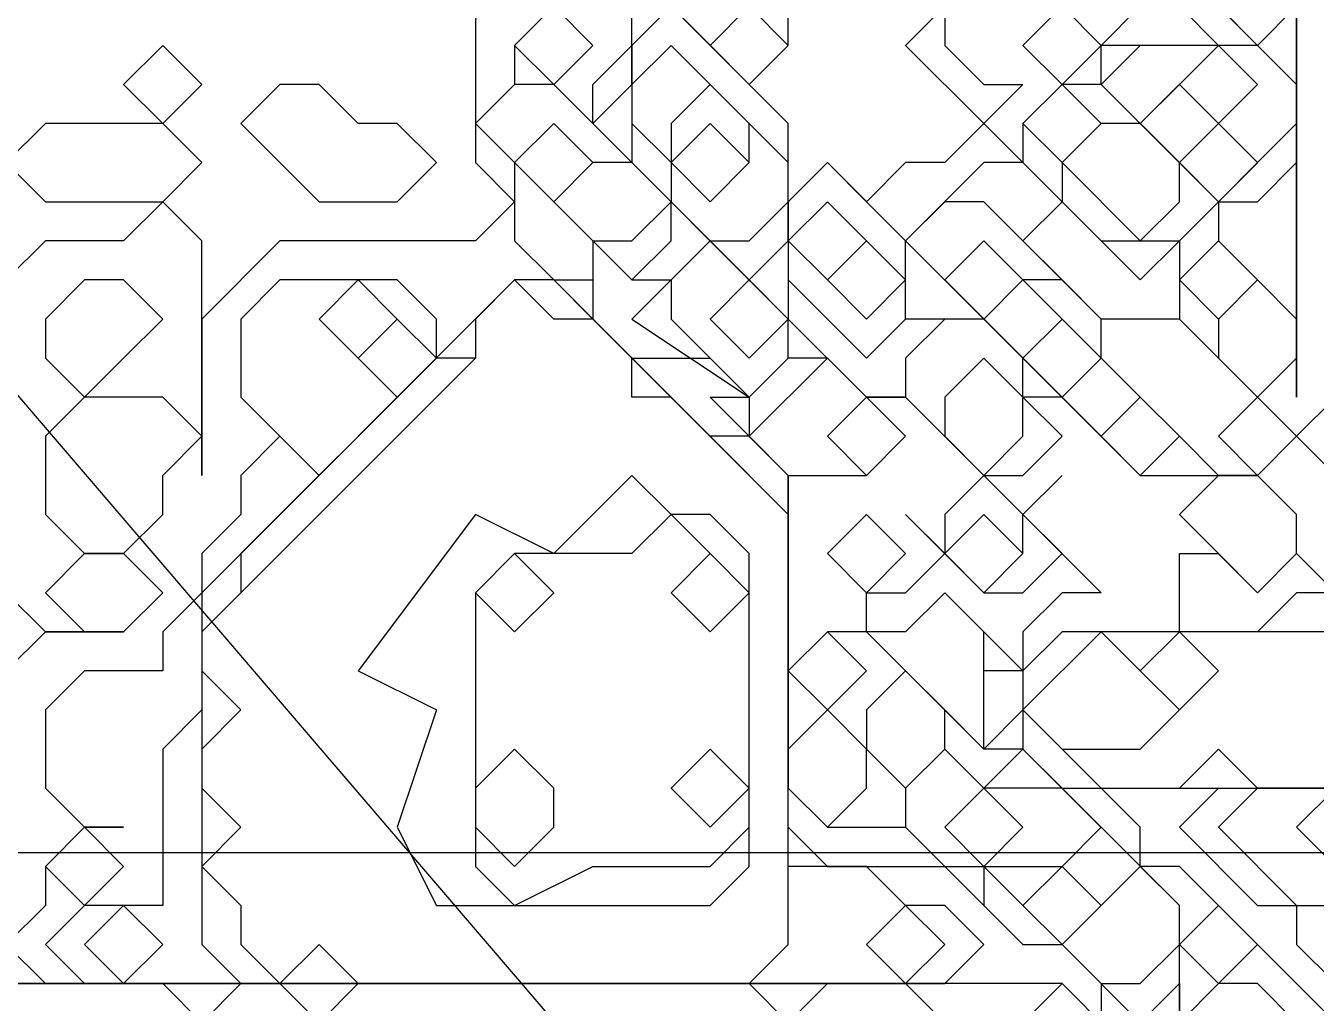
# Model space of a CAD drawing. Extents: x 46 to 224, y 52 to 151.
# Drawn here: x 72.73 to 92.37, y 77.71 to 92.59 of the extents above; entities that cross this region are included whole.
import ezdxf

# ---------------------------------------------------------------- set-up
doc = ezdxf.new("R2010")
doc.units = 0
doc.layers.add('OUTLINE', color=1, linetype='CONTINUOUS')

msp = doc.modelspace()

# ---------------------------------------------------------------- linework, layer by layer
for p, q in [((92.077, 86.9326), (92.077, 133.3611)), ((92.077, 86.9326), (92.077, 133.3611)), ((92.077, 129.1945), (92.077, 86.9326)), ((92.077, 129.1945), (92.077, 86.9326)), ((73.0294, 102.4088), (83.7437, 91.6945)), ((74.8151, 100.623), (83.7437, 91.6945)), ((75.4103, 100.0278), (83.1484, 92.2897)), ((75.4103, 100.0278), (83.7437, 91.6945)), ((75.4103, 100.0278), (83.7437, 91.6945)), ((79.577, 94.0754), (79.577, 90.504)), ((81.3627, 93.4802), (80.1722, 92.2897)), ((81.9579, 91.6945), (81.9579, 93.4802)), ((87.3151, 93.4802), (86.1246, 92.2897)), ((90.2913, 93.4802), (91.4818, 92.2897)), ((80.7675, 92.8849), (80.1722, 92.2897)), ((80.7675, 92.8849), (80.1722, 92.2897)), ((81.3627, 92.2897), (80.7675, 92.8849)), ((81.3627, 92.2897), (80.7675, 92.8849)), ((82.5532, 92.8849), (81.9579, 92.2897)), ((81.9579, 92.2897), (81.9579, 92.8849)), ((84.3389, 91.0992), (82.5532, 92.8849)), ((82.5532, 92.8849), (83.1484, 92.2897)), ((83.1484, 92.2897), (83.7437, 92.8849)), ((83.7437, 92.8849), (83.1484, 92.2897)), ((83.1484, 92.2897), (83.7437, 92.8849)), ((83.7437, 92.8849), (83.1484, 92.2897)), ((84.3389, 92.2897), (83.7437, 92.8849)), ((84.3389, 92.2897), (83.7437, 92.8849)), ((84.3389, 92.2897), (84.3389, 92.8849)), ((84.3389, 92.2897), (84.3389, 92.8849)), ((84.3389, 92.2897), (84.3389, 92.8849)), ((84.3389, 92.2897), (84.3389, 92.8849)), ((86.7198, 92.8849), (86.7198, 92.2897)), ((88.5056, 92.8849), (87.9103, 92.2897)), ((88.5056, 92.8849), (87.9103, 92.2897)), ((89.1008, 92.2897), (88.5056, 92.8849)), ((89.1008, 92.2897), (88.5056, 92.8849)), ((89.1008, 92.2897), (89.696, 92.8849)), ((89.1008, 92.2897), (89.696, 92.8849)), ((90.2913, 92.8849), (90.8865, 92.2897)), ((90.8865, 92.8849), (91.4818, 92.2897)), ((90.8865, 92.8849), (91.4818, 92.2897)), ((91.4818, 92.2897), (92.077, 92.8849)), ((91.4818, 92.2897), (92.077, 92.8849)), ((91.4818, 92.2897), (92.077, 92.8849)), ((74.8151, 92.2897), (74.2198, 91.6945)), ((75.4103, 91.6945), (74.8151, 92.2897)), ((80.1722, 92.2897), (80.1722, 91.6945)), ((80.1722, 92.2897), (80.7675, 91.6945)), ((80.1722, 92.2897), (80.7675, 91.6945)), ((80.7675, 91.6945), (81.3627, 92.2897)), ((80.7675, 91.6945), (81.3627, 92.2897)), ((81.3627, 91.6945), (81.9579, 92.2897)), ((81.9579, 92.2897), (81.9579, 90.504)), ((82.5532, 92.2897), (81.9579, 91.6945)), ((82.5532, 92.2897), (81.9579, 91.6945)), ((82.5532, 92.2897), (81.9579, 91.6945)), ((83.1484, 91.6945), (82.5532, 92.2897)), ((83.1484, 91.6945), (82.5532, 92.2897)), ((83.1484, 91.6945), (82.5532, 92.2897)), ((83.1484, 92.2897), (83.7437, 91.6945)), ((83.1484, 92.2897), (83.7437, 91.6945)), ((83.7437, 91.6945), (84.3389, 92.2897)), ((83.7437, 91.6945), (84.3389, 92.2897)), ((83.7437, 91.6945), (84.3389, 92.2897)), ((83.7437, 91.6945), (84.3389, 92.2897)), ((83.7437, 91.6945), (84.3389, 92.2897)), ((83.7437, 91.6945), (84.3389, 92.2897)), ((86.1246, 92.2897), (87.3151, 91.0992)), ((86.7198, 92.2897), (87.3151, 91.6945)), ((87.9103, 92.2897), (88.5056, 91.6945)), ((87.9103, 92.2897), (88.5056, 91.6945)), ((88.5056, 91.6945), (89.1008, 92.2897)), ((88.5056, 91.6945), (89.1008, 92.2897)), ((90.8865, 92.2897), (89.1008, 92.2897)), ((89.696, 92.2897), (89.1008, 91.6945)), ((89.1008, 91.6945), (89.1008, 92.2897)), ((89.696, 92.2897), (89.1008, 91.6945)), ((89.696, 92.2897), (89.1008, 91.6945)), ((90.8865, 92.2897), (89.696, 91.0992)), ((91.4818, 92.2897), (89.696, 92.2897)), ((91.4818, 92.2897), (89.696, 92.2897)), ((90.8865, 92.2897), (89.696, 91.0992)), ((91.4818, 92.2897), (89.696, 92.2897)), ((90.8865, 92.2897), (90.2913, 91.6945)), ((91.4818, 92.2897), (90.8865, 92.2897)), ((91.4818, 92.2897), (90.8865, 92.2897)), ((91.4818, 91.6945), (90.8865, 92.2897)), ((92.077, 91.6945), (91.4818, 92.2897)), ((92.077, 91.6945), (91.4818, 92.2897)), ((92.077, 91.6945), (91.4818, 92.2897)), ((92.077, 91.6945), (91.4818, 92.2897)), ((92.077, 91.6945), (91.4818, 92.2897)), ((74.2198, 91.6945), (74.8151, 91.0992)), ((74.8151, 91.0992), (75.4103, 91.6945)), ((76.6008, 91.6945), (76.0056, 91.0992)), ((77.196, 91.6945), (76.6008, 91.6945)), ((77.7913, 91.0992), (77.196, 91.6945)), ((80.1722, 91.6945), (79.577, 91.0992)), ((80.1722, 91.6945), (79.577, 91.0992)), ((80.1722, 91.6945), (79.577, 91.0992)), ((80.7675, 91.6945), (80.1722, 91.6945)), ((80.7675, 91.6945), (80.1722, 91.6945)), ((81.3627, 91.0992), (80.7675, 91.6945)), ((81.3627, 91.0992), (80.7675, 91.6945)), ((81.3627, 91.0992), (81.9579, 91.6945)), ((81.3627, 91.0992), (81.3627, 91.6945)), ((81.9579, 91.6945), (81.9579, 90.504)), ((81.9579, 91.6945), (81.9579, 91.0992)), ((81.9579, 91.6945), (81.9579, 91.0992)), ((83.1484, 91.6945), (82.5532, 91.0992)), ((83.7437, 91.0992), (83.1484, 91.6945)), ((83.7437, 91.0992), (83.1484, 91.6945)), ((83.7437, 91.0992), (83.1484, 91.6945)), ((83.7437, 91.0992), (83.1484, 91.6945)), ((87.3151, 91.0992), (87.9103, 91.6945)), ((87.9103, 91.6945), (87.3151, 91.0992)), ((87.3151, 91.6945), (87.9103, 91.6945)), ((87.9103, 91.6945), (87.3151, 91.0992)), ((88.5056, 91.6945), (87.9103, 91.0992)), ((88.5056, 91.6945), (87.9103, 91.0992)), ((88.5056, 91.6945), (87.9103, 91.0992)), ((88.5056, 91.6945), (87.9103, 91.0992)), ((88.5056, 91.6945), (87.9103, 91.0992)), ((89.1008, 91.6945), (88.5056, 91.6945)), ((89.1008, 91.6945), (88.5056, 91.6945)), ((89.1008, 91.6945), (88.5056, 91.6945)), ((89.1008, 91.0992), (88.5056, 91.6945)), ((89.1008, 91.6945), (88.5056, 91.6945)), ((90.2913, 90.504), (89.1008, 91.6945)), ((89.696, 91.0992), (89.1008, 91.6945)), ((90.2913, 91.6945), (89.696, 91.0992)), ((90.2913, 91.6945), (90.8865, 91.0992)), ((90.8865, 91.0992), (90.2913, 91.6945)), ((90.8865, 91.0992), (91.4818, 91.6945)), ((92.077, 91.0992), (92.077, 91.6945)), ((92.077, 87.5278), (92.077, 91.6945)), ((92.077, 91.0992), (92.077, 91.6945)), ((92.077, 91.0992), (92.077, 91.6945)), ((92.077, 91.0992), (92.077, 91.6945)), ((73.0294, 91.0992), (72.4341, 90.504)), ((74.8151, 91.0992), (73.0294, 91.0992)), ((75.4103, 90.504), (74.8151, 91.0992)), ((76.0056, 91.0992), (77.196, 89.9088)), ((78.3865, 91.0992), (77.7913, 91.0992)), ((78.9818, 90.504), (78.3865, 91.0992)), ((79.577, 91.0992), (80.1722, 90.504)), ((79.577, 91.0992), (81.3627, 89.3135)), ((79.577, 91.0992), (81.3627, 89.3135)), ((80.7675, 91.0992), (80.1722, 90.504)), ((80.7675, 91.0992), (80.1722, 90.504)), ((81.3627, 90.504), (80.7675, 91.0992)), ((81.3627, 90.504), (80.7675, 91.0992)), ((84.3389, 88.123), (81.3627, 91.0992)), ((84.3389, 88.123), (81.3627, 91.0992)), ((81.9579, 90.504), (81.3627, 91.0992)), ((81.9579, 90.504), (81.3627, 91.0992)), ((81.9579, 91.0992), (82.5532, 90.504)), ((81.9579, 91.0992), (82.5532, 90.504)), ((82.5532, 91.0992), (82.5532, 90.504)), ((83.1484, 91.0992), (82.5532, 90.504)), ((83.7437, 90.504), (83.1484, 91.0992)), ((83.7437, 90.504), (83.7437, 91.0992)), ((84.3389, 90.504), (83.7437, 91.0992)), ((84.3389, 90.504), (83.7437, 91.0992)), ((84.3389, 90.504), (83.7437, 91.0992)), ((84.3389, 90.504), (84.3389, 91.0992)), ((87.3151, 91.0992), (86.7198, 90.504)), ((87.3151, 91.0992), (89.696, 88.7183)), ((88.5056, 89.9088), (87.3151, 91.0992)), ((87.3151, 91.0992), (89.1008, 89.3135)), ((87.9103, 91.0992), (87.9103, 90.504)), ((87.9103, 91.0992), (87.9103, 90.504)), ((87.9103, 91.0992), (88.5056, 90.504)), ((87.9103, 91.0992), (88.5056, 90.504)), ((87.9103, 91.0992), (87.9103, 90.504)), ((88.5056, 90.504), (89.1008, 91.0992)), ((89.1008, 91.0992), (88.5056, 90.504)), ((89.696, 91.0992), (89.1008, 91.0992)), ((89.696, 91.0992), (90.8865, 89.9088)), ((89.696, 91.0992), (90.8865, 89.9088)), ((90.2913, 90.504), (89.696, 91.0992)), ((89.696, 91.0992), (90.2913, 90.504)), ((90.2913, 90.504), (89.696, 91.0992)), ((90.8865, 91.0992), (90.2913, 90.504)), ((90.2913, 90.504), (90.8865, 91.0992)), ((90.8865, 91.0992), (90.2913, 90.504)), ((90.8865, 89.9088), (92.077, 91.0992)), ((90.8865, 89.9088), (92.077, 91.0992)), ((91.4818, 90.504), (90.8865, 91.0992)), ((91.4818, 90.504), (90.8865, 91.0992)), ((92.077, 90.504), (92.077, 91.0992)), ((92.077, 90.504), (92.077, 91.0992)), ((72.4341, 90.504), (73.0294, 89.9088)), ((74.8151, 89.9088), (75.4103, 90.504)), ((78.3865, 89.9088), (78.9818, 90.504)), ((79.577, 90.504), (80.1722, 89.9088)), ((80.1722, 90.504), (80.7675, 89.9088)), ((80.1722, 90.504), (80.1722, 89.3135)), ((80.1722, 90.504), (80.7675, 89.9088)), ((80.7675, 89.9088), (81.3627, 90.504)), ((81.3627, 90.504), (80.7675, 89.9088)), ((80.7675, 89.9088), (81.3627, 90.504)), ((81.3627, 90.504), (80.7675, 89.9088)), ((81.3627, 90.504), (80.7675, 89.9088)), ((81.3627, 90.504), (80.7675, 89.9088)), ((81.9579, 90.504), (81.3627, 90.504)), ((81.9579, 90.504), (81.3627, 90.504)), ((81.9579, 90.504), (81.3627, 90.504)), ((81.9579, 90.504), (81.3627, 90.504)), ((82.5532, 89.9088), (81.9579, 90.504)), ((81.9579, 90.504), (83.7437, 88.7183)), ((81.9579, 90.504), (83.1484, 89.3135)), ((84.3389, 88.123), (81.9579, 90.504)), ((82.5532, 89.9088), (81.9579, 90.504)), ((82.5532, 89.9088), (81.9579, 90.504)), ((82.5532, 89.9088), (81.9579, 90.504)), ((84.3389, 88.123), (81.9579, 90.504)), ((82.5532, 90.504), (83.1484, 89.9088)), ((82.5532, 90.504), (82.5532, 89.9088)), ((82.5532, 90.504), (83.1484, 89.9088)), ((82.5532, 90.504), (82.5532, 89.9088)), ((83.1484, 89.9088), (83.7437, 90.504)), ((83.1484, 89.9088), (83.7437, 90.504)), ((84.9341, 90.504), (84.3389, 89.9088)), ((84.3389, 89.3135), (84.3389, 90.504)), ((84.3389, 89.9088), (84.3389, 90.504)), ((84.9341, 90.504), (84.3389, 89.9088)), ((84.3389, 89.9088), (84.3389, 90.504)), ((84.9341, 90.504), (84.3389, 89.9088)), ((84.3389, 89.9088), (84.3389, 90.504)), ((84.9341, 90.504), (84.3389, 89.9088)), ((86.1246, 89.3135), (84.9341, 90.504)), ((85.5294, 89.9088), (84.9341, 90.504)), ((85.5294, 89.9088), (84.9341, 90.504)), ((85.5294, 89.9088), (84.9341, 90.504)), ((86.1246, 90.504), (85.5294, 89.9088)), ((86.7198, 90.504), (86.1246, 90.504)), ((87.3151, 90.504), (86.1246, 89.3135)), ((87.9103, 90.504), (87.3151, 90.504)), ((88.5056, 89.9088), (87.9103, 90.504)), ((87.9103, 90.504), (89.1008, 89.3135)), ((87.9103, 90.504), (89.1008, 89.3135)), ((87.9103, 90.504), (89.1008, 89.3135)), ((88.5056, 90.504), (88.5056, 89.9088)), ((88.5056, 90.504), (89.696, 89.3135)), ((90.2913, 89.9088), (90.2913, 90.504)), ((90.2913, 89.9088), (90.2913, 90.504)), ((90.2913, 90.504), (90.8865, 89.9088)), ((90.2913, 90.504), (90.8865, 89.9088)), ((90.2913, 89.9088), (90.2913, 90.504)), ((90.8865, 89.9088), (91.4818, 90.504)), ((90.8865, 89.9088), (91.4818, 90.504)), ((91.4818, 89.9088), (92.077, 90.504)), ((91.4818, 89.9088), (92.077, 90.504)), ((73.0294, 89.9088), (74.8151, 89.9088)), ((74.8151, 89.9088), (74.2198, 89.3135)), ((75.4103, 89.3135), (74.8151, 89.9088)), ((77.196, 89.9088), (78.3865, 89.9088)), ((80.1722, 89.9088), (79.577, 89.3135)), ((80.7675, 89.9088), (81.9579, 88.7183)), ((80.7675, 89.9088), (81.9579, 88.7183)), ((80.7675, 89.9088), (81.3627, 89.3135)), ((80.7675, 89.9088), (81.3627, 89.3135)), ((81.9579, 89.3135), (82.5532, 89.9088)), ((81.9579, 89.3135), (82.5532, 89.9088)), ((83.1484, 89.3135), (82.5532, 89.9088)), ((82.5532, 89.9088), (83.1484, 89.3135)), ((82.5532, 89.3135), (82.5532, 89.9088)), ((82.5532, 89.9088), (83.1484, 89.3135)), ((83.7437, 89.3135), (84.3389, 89.9088)), ((83.7437, 89.3135), (84.3389, 89.9088)), ((83.7437, 89.3135), (84.3389, 89.9088)), ((84.9341, 89.9088), (84.3389, 89.3135)), ((84.3389, 89.9088), (84.3389, 88.123)), ((84.3389, 89.9088), (84.3389, 88.7183)), ((84.3389, 89.9088), (84.3389, 88.7183)), ((84.3389, 89.9088), (84.3389, 88.7183)), ((85.5294, 89.3135), (84.9341, 89.9088)), ((85.5294, 89.9088), (88.5056, 86.9326)), ((86.1246, 89.3135), (85.5294, 89.9088)), ((86.1246, 89.3135), (85.5294, 89.9088)), ((86.1246, 89.3135), (85.5294, 89.9088)), ((86.7198, 89.9088), (86.1246, 89.3135)), ((86.7198, 89.9088), (86.1246, 89.3135)), ((87.3151, 89.9088), (86.7198, 89.9088)), ((87.3151, 89.9088), (86.7198, 89.9088)), ((87.9103, 89.3135), (87.3151, 89.9088)), ((87.9103, 89.3135), (87.3151, 89.9088)), ((87.9103, 89.3135), (88.5056, 89.9088)), ((87.9103, 89.3135), (88.5056, 89.9088)), ((88.5056, 89.9088), (89.1008, 89.3135)), ((89.696, 89.3135), (90.2913, 89.9088)), ((89.696, 89.3135), (90.2913, 89.9088)), ((89.696, 89.3135), (90.2913, 89.9088)), ((90.2913, 89.3135), (90.8865, 89.9088)), ((90.2913, 89.3135), (90.8865, 89.9088)), ((90.2913, 89.3135), (90.8865, 89.9088)), ((90.8865, 89.9088), (90.8865, 89.3135)), ((90.8865, 89.9088), (91.4818, 89.9088)), ((90.8865, 89.9088), (91.4818, 89.9088)), ((73.0294, 89.3135), (72.4341, 88.7183)), ((74.2198, 89.3135), (73.0294, 89.3135)), ((76.6008, 89.3135), (75.4103, 88.123)), ((75.4103, 85.7421), (75.4103, 89.3135)), ((79.577, 89.3135), (76.6008, 89.3135)), ((80.1722, 89.3135), (80.7675, 88.7183)), ((81.3627, 89.3135), (81.3627, 88.123)), ((81.3627, 89.3135), (81.9579, 89.3135)), ((81.3627, 89.3135), (81.9579, 89.3135)), ((81.3627, 89.3135), (81.3627, 88.123)), ((83.1484, 89.3135), (81.9579, 88.123)), ((81.9579, 88.7183), (82.5532, 89.3135)), ((82.5532, 88.7183), (83.1484, 89.3135)), ((83.1484, 89.3135), (82.5532, 88.7183)), ((83.7437, 88.7183), (83.1484, 89.3135)), ((83.1484, 89.3135), (83.7437, 89.3135)), ((83.1484, 89.3135), (83.7437, 89.3135)), ((83.7437, 88.7183), (83.1484, 89.3135)), ((83.1484, 89.3135), (83.7437, 89.3135)), ((83.7437, 88.7183), (84.3389, 89.3135)), ((84.3389, 89.3135), (84.9341, 88.7183)), ((84.9341, 88.7183), (85.5294, 89.3135)), ((85.5294, 89.3135), (84.9341, 88.7183)), ((86.1246, 88.7183), (85.5294, 89.3135)), ((86.1246, 88.123), (86.1246, 89.3135)), ((86.1246, 88.123), (86.1246, 89.3135)), ((86.1246, 89.3135), (89.696, 85.7421)), ((86.1246, 88.123), (86.1246, 89.3135)), ((86.1246, 89.3135), (89.696, 85.7421)), ((86.1246, 88.123), (86.1246, 89.3135)), ((86.1246, 89.3135), (89.696, 85.7421)), ((87.3151, 89.3135), (86.7198, 88.7183)), ((87.3151, 89.3135), (86.7198, 88.7183)), ((87.9103, 88.7183), (87.3151, 89.3135)), ((87.9103, 88.7183), (87.3151, 89.3135)), ((89.1008, 88.123), (87.9103, 89.3135)), ((88.5056, 88.7183), (87.9103, 89.3135)), ((88.5056, 88.7183), (87.9103, 89.3135)), ((88.5056, 88.7183), (87.9103, 89.3135)), ((89.1008, 89.3135), (90.2913, 89.3135)), ((89.1008, 89.3135), (90.2913, 89.3135)), ((89.1008, 89.3135), (89.696, 89.3135)), ((89.1008, 89.3135), (89.696, 89.3135)), ((89.1008, 89.3135), (90.2913, 89.3135)), ((89.696, 88.7183), (90.2913, 89.3135)), ((90.2913, 89.3135), (90.2913, 88.123)), ((90.8865, 89.3135), (90.2913, 88.7183)), ((90.8865, 89.3135), (90.2913, 88.7183)), ((90.8865, 89.3135), (90.2913, 88.7183)), ((91.4818, 88.7183), (90.8865, 89.3135)), ((91.4818, 88.7183), (90.8865, 89.3135)), ((73.6246, 88.7183), (73.0294, 88.123)), ((74.2198, 88.7183), (73.6246, 88.7183)), ((74.8151, 88.123), (74.2198, 88.7183)), ((80.1722, 88.7183), (75.4103, 83.9564)), ((80.1722, 88.7183), (75.4103, 83.9564)), ((80.1722, 88.7183), (75.4103, 83.9564)), ((80.1722, 88.7183), (75.4103, 83.9564)), ((76.6008, 88.7183), (76.0056, 88.123)), ((78.3865, 88.7183), (76.6008, 88.7183)), ((80.1722, 88.7183), (77.196, 85.7421)), ((77.7913, 88.7183), (77.196, 88.123)), ((77.7913, 88.7183), (77.196, 88.123)), ((78.3865, 88.123), (77.7913, 88.7183)), ((78.3865, 88.123), (77.7913, 88.7183)), ((78.9818, 88.123), (78.3865, 88.7183)), ((80.1722, 88.7183), (79.577, 88.123)), ((80.1722, 88.7183), (79.577, 88.123)), ((80.7675, 88.7183), (80.1722, 88.7183)), ((80.7675, 88.7183), (80.1722, 88.7183)), ((80.7675, 88.7183), (80.1722, 88.7183)), ((80.7675, 88.7183), (80.1722, 88.7183)), ((80.7675, 88.123), (80.1722, 88.7183)), ((80.7675, 88.123), (80.1722, 88.7183)), ((80.7675, 88.7183), (80.1722, 88.7183)), ((81.3627, 88.123), (80.7675, 88.7183)), ((80.7675, 88.7183), (81.3627, 88.7183)), ((81.3627, 88.123), (80.7675, 88.7183)), ((80.7675, 88.7183), (81.3627, 88.7183)), ((82.5532, 86.9326), (80.7675, 88.7183)), ((82.5532, 86.9326), (80.7675, 88.7183)), ((81.3627, 88.123), (80.7675, 88.7183)), ((82.5532, 86.9326), (80.7675, 88.7183)), ((81.3627, 88.7183), (81.3627, 88.123)), ((81.3627, 88.7183), (81.3627, 88.123)), ((81.9579, 88.7183), (82.5532, 88.7183)), ((82.5532, 88.7183), (82.5532, 88.123)), ((83.7437, 88.7183), (83.1484, 88.123)), ((83.7437, 88.7183), (83.1484, 88.123)), ((84.3389, 88.123), (83.7437, 88.7183)), ((84.3389, 88.123), (83.7437, 88.7183)), ((84.3389, 88.123), (83.7437, 88.7183)), ((84.3389, 88.123), (83.7437, 88.7183)), ((84.3389, 88.7183), (85.5294, 87.5278)), ((84.3389, 88.7183), (85.5294, 87.5278)), ((84.3389, 88.7183), (85.5294, 87.5278)), ((84.9341, 88.7183), (85.5294, 88.123)), ((85.5294, 88.123), (86.1246, 88.7183)), ((86.7198, 88.7183), (87.3151, 88.123)), ((86.7198, 88.7183), (87.3151, 88.123)), ((87.3151, 88.123), (87.9103, 88.7183)), ((87.9103, 88.7183), (87.3151, 88.123)), ((87.3151, 88.123), (87.9103, 88.7183)), ((87.9103, 88.7183), (87.3151, 88.123)), ((88.5056, 88.7183), (87.9103, 88.7183)), ((88.5056, 88.123), (87.9103, 88.7183)), ((89.1008, 88.123), (88.5056, 88.7183)), ((89.1008, 88.123), (88.5056, 88.7183)), ((89.1008, 88.123), (88.5056, 88.7183)), ((89.1008, 88.123), (88.5056, 88.7183)), ((90.2913, 88.7183), (90.2913, 88.123)), ((90.2913, 88.7183), (90.8865, 88.123)), ((90.2913, 88.7183), (90.8865, 88.123)), ((91.4818, 88.7183), (90.8865, 88.123)), ((90.8865, 88.123), (91.4818, 88.7183)), ((91.4818, 88.7183), (90.8865, 88.123)), ((90.8865, 88.123), (91.4818, 88.7183)), ((91.4818, 88.7183), (90.8865, 88.123)), ((92.077, 88.123), (91.4818, 88.7183)), ((92.077, 88.123), (91.4818, 88.7183)), ((92.077, 88.123), (91.4818, 88.7183)), ((73.0294, 88.123), (73.0294, 87.5278)), ((74.2198, 87.5278), (74.8151, 88.123)), ((75.4103, 88.123), (75.4103, 85.7421)), ((76.0056, 88.123), (76.0056, 86.9326)), ((77.196, 88.123), (77.7913, 87.5278)), ((77.196, 88.123), (77.7913, 87.5278)), ((77.7913, 87.5278), (78.3865, 88.123)), ((78.3865, 88.123), (77.7913, 87.5278)), ((77.7913, 87.5278), (78.3865, 88.123)), ((78.3865, 88.123), (77.7913, 87.5278)), ((78.9818, 87.5278), (78.3865, 88.123)), ((78.9818, 87.5278), (78.3865, 88.123)), ((78.9818, 87.5278), (78.9818, 88.123)), ((79.577, 88.123), (79.577, 87.5278)), ((79.577, 88.123), (79.577, 87.5278)), ((81.3627, 88.123), (80.7675, 88.123)), ((81.3627, 88.123), (80.7675, 88.123)), ((81.9579, 87.5278), (81.3627, 88.123)), ((81.3627, 88.123), (81.9579, 87.5278)), ((81.9579, 87.5278), (81.3627, 88.123)), ((81.3627, 88.123), (81.9579, 87.5278)), ((81.3627, 88.123), (81.9579, 87.5278)), ((81.9579, 87.5278), (81.3627, 88.123)), ((84.3389, 85.1468), (81.3627, 88.123)), ((81.9579, 87.5278), (81.3627, 88.123)), ((81.3627, 88.123), (81.9579, 87.5278)), ((81.9579, 88.123), (83.7437, 86.9326)), ((82.5532, 88.123), (83.7437, 86.9326)), ((83.1484, 88.123), (83.7437, 87.5278)), ((83.1484, 88.123), (83.7437, 87.5278)), ((83.7437, 87.5278), (84.3389, 88.123)), ((83.7437, 87.5278), (84.3389, 88.123)), ((84.3389, 87.5278), (84.3389, 88.123)), ((84.3389, 88.123), (85.5294, 86.9326)), ((84.3389, 87.5278), (84.3389, 88.123)), ((84.3389, 87.5278), (84.3389, 88.123)), ((84.3389, 87.5278), (84.3389, 88.123)), ((84.3389, 87.5278), (84.3389, 88.123)), ((84.3389, 87.5278), (84.3389, 88.123)), ((85.5294, 87.5278), (86.1246, 88.123)), ((85.5294, 87.5278), (86.1246, 88.123)), ((85.5294, 87.5278), (86.1246, 88.123)), ((87.3151, 88.123), (86.1246, 88.123)), ((86.7198, 88.123), (86.1246, 87.5278)), ((87.3151, 88.123), (86.7198, 88.123)), ((87.3151, 88.123), (88.5056, 86.9326)), ((87.9103, 87.5278), (87.3151, 88.123)), ((87.9103, 87.5278), (87.3151, 88.123)), ((87.3151, 88.123), (87.9103, 87.5278)), ((87.9103, 87.5278), (88.5056, 88.123)), ((88.5056, 88.123), (87.9103, 87.5278)), ((89.1008, 87.5278), (88.5056, 88.123)), ((89.1008, 87.5278), (89.1008, 88.123)), ((90.2913, 88.123), (89.1008, 88.123)), ((90.2913, 88.123), (89.1008, 88.123)), ((90.2913, 88.123), (89.1008, 88.123)), ((90.2913, 88.123), (89.1008, 88.123)), ((90.2913, 88.123), (90.8865, 87.5278)), ((90.8865, 87.5278), (90.2913, 88.123)), ((90.2913, 88.123), (91.4818, 86.9326)), ((92.077, 86.3373), (90.2913, 88.123)), ((92.077, 86.3373), (90.2913, 88.123)), ((92.077, 86.3373), (90.2913, 88.123)), ((90.8865, 88.123), (90.8865, 87.5278)), ((90.8865, 88.123), (90.8865, 87.5278)), ((90.8865, 88.123), (90.8865, 87.5278)), ((92.077, 87.5278), (92.077, 88.123)), ((92.077, 87.5278), (92.077, 88.123)), ((92.077, 87.5278), (92.077, 88.123)), ((73.0294, 87.5278), (73.6246, 86.9326)), ((73.6246, 86.9326), (74.2198, 87.5278)), ((79.577, 87.5278), (75.4103, 83.3611)), ((78.9818, 87.5278), (76.0056, 84.5516)), ((78.3865, 86.9326), (77.7913, 87.5278)), ((77.7913, 87.5278), (78.3865, 86.9326)), ((77.7913, 87.5278), (78.3865, 86.9326)), ((77.7913, 87.5278), (78.3865, 86.9326)), ((78.3865, 86.9326), (78.9818, 87.5278)), ((78.3865, 86.9326), (78.9818, 87.5278)), ((78.3865, 86.9326), (78.9818, 87.5278)), ((79.577, 87.5278), (78.9818, 87.5278)), ((84.3389, 85.1468), (81.9579, 87.5278)), ((81.9579, 87.5278), (83.1484, 87.5278)), ((81.9579, 87.5278), (83.1484, 87.5278)), ((84.3389, 85.1468), (81.9579, 87.5278)), ((81.9579, 86.9326), (81.9579, 87.5278)), ((81.9579, 87.5278), (83.1484, 87.5278)), ((83.1484, 87.5278), (83.7437, 86.9326)), ((83.1484, 87.5278), (83.7437, 86.9326)), ((83.1484, 87.5278), (83.7437, 86.9326)), ((83.7437, 86.9326), (84.3389, 87.5278)), ((84.3389, 87.5278), (83.7437, 86.9326)), ((83.7437, 86.9326), (84.3389, 87.5278)), ((83.7437, 86.9326), (84.3389, 87.5278)), ((84.9341, 87.5278), (83.7437, 86.3373)), ((83.7437, 86.9326), (84.3389, 87.5278)), ((83.7437, 86.9326), (84.3389, 87.5278)), ((83.7437, 86.9326), (84.3389, 87.5278)), ((84.9341, 87.5278), (84.3389, 87.5278)), ((85.5294, 86.9326), (84.9341, 87.5278)), ((85.5294, 86.9326), (84.9341, 87.5278)), ((86.1246, 87.5278), (86.1246, 86.9326)), ((87.3151, 87.5278), (86.7198, 86.9326)), ((87.3151, 87.5278), (86.7198, 86.9326)), ((87.9103, 86.9326), (87.3151, 87.5278)), ((87.9103, 86.9326), (87.3151, 87.5278)), ((87.9103, 86.9326), (87.9103, 87.5278)), ((87.9103, 86.9326), (87.9103, 87.5278)), ((87.9103, 87.5278), (88.5056, 86.9326)), ((88.5056, 86.9326), (89.1008, 87.5278)), ((89.1008, 87.5278), (88.5056, 86.9326)), ((88.5056, 86.9326), (89.1008, 87.5278)), ((89.696, 86.9326), (89.1008, 87.5278)), ((90.8865, 87.5278), (91.4818, 86.9326)), ((90.8865, 87.5278), (91.4818, 86.9326)), ((90.8865, 87.5278), (91.4818, 86.9326)), ((91.4818, 86.9326), (92.077, 87.5278)), ((91.4818, 86.9326), (92.077, 87.5278)), ((91.4818, 86.9326), (92.077, 87.5278)), ((91.4818, 86.9326), (92.077, 87.5278)), ((73.6246, 86.9326), (73.0294, 86.3373)), ((74.8151, 86.9326), (73.6246, 86.9326)), ((75.4103, 86.3373), (74.8151, 86.9326)), ((76.0056, 86.9326), (77.196, 85.7421)), ((77.196, 85.7421), (78.3865, 86.9326)), ((82.5532, 86.9326), (81.9579, 86.9326)), ((83.1484, 86.3373), (82.5532, 86.9326)), ((83.1484, 86.3373), (82.5532, 86.9326)), ((84.3389, 85.1468), (82.5532, 86.9326)), ((83.1484, 86.3373), (82.5532, 86.9326)), ((84.3389, 85.7421), (83.1484, 86.9326)), ((83.1484, 86.9326), (83.7437, 86.9326)), ((83.7437, 86.9326), (83.7437, 86.3373)), ((85.5294, 86.9326), (84.9341, 86.3373)), ((85.5294, 86.9326), (84.9341, 86.3373)), ((85.5294, 86.9326), (86.1246, 86.9326)), ((86.1246, 86.9326), (85.5294, 86.9326)), ((86.1246, 86.3373), (85.5294, 86.9326)), ((86.1246, 86.3373), (85.5294, 86.9326)), ((86.1246, 86.3373), (85.5294, 86.9326)), ((86.1246, 86.9326), (87.3151, 85.7421)), ((86.7198, 86.9326), (86.7198, 86.3373)), ((86.7198, 86.9326), (86.7198, 86.3373)), ((88.5056, 86.9326), (87.9103, 86.9326)), ((88.5056, 86.3373), (87.9103, 86.9326)), ((87.9103, 86.3373), (87.9103, 86.9326)), ((87.9103, 86.3373), (87.9103, 86.9326)), ((88.5056, 86.9326), (89.1008, 86.3373)), ((89.1008, 86.3373), (89.696, 86.9326)), ((89.696, 86.9326), (89.1008, 86.3373)), ((89.696, 86.9326), (89.1008, 86.3373)), ((90.2913, 86.3373), (89.696, 86.9326)), ((90.2913, 86.3373), (89.696, 86.9326)), ((91.4818, 86.9326), (90.8865, 86.3373)), ((92.077, 86.3373), (91.4818, 86.9326)), ((92.6722, 86.9326), (92.077, 86.3373)), ((73.0294, 86.3373), (73.0294, 85.1468)), ((74.8151, 85.7421), (75.4103, 86.3373)), ((76.6008, 86.3373), (76.0056, 85.7421)), ((77.196, 85.7421), (76.6008, 86.3373)), ((83.7437, 86.3373), (83.1484, 86.3373)), ((84.3389, 85.1468), (83.1484, 86.3373)), ((84.3389, 85.1468), (83.1484, 86.3373)), ((83.7437, 86.3373), (84.3389, 85.7421)), ((84.3389, 85.7421), (83.7437, 86.3373)), ((83.7437, 86.3373), (84.3389, 85.7421)), ((84.9341, 86.3373), (85.5294, 85.7421)), ((84.9341, 86.3373), (85.5294, 85.7421)), ((85.5294, 85.7421), (86.1246, 86.3373)), ((85.5294, 85.7421), (86.1246, 86.3373)), ((85.5294, 85.7421), (86.1246, 86.3373)), ((86.7198, 86.3373), (87.3151, 85.7421)), ((86.7198, 86.3373), (87.3151, 85.7421)), ((87.3151, 85.7421), (87.9103, 86.3373)), ((87.3151, 85.7421), (87.9103, 86.3373)), ((87.9103, 85.7421), (88.5056, 86.3373)), ((89.1008, 86.3373), (89.696, 85.7421)), ((89.1008, 86.3373), (89.696, 85.7421)), ((89.696, 85.7421), (90.2913, 86.3373)), ((89.696, 85.7421), (90.2913, 86.3373)), ((89.696, 85.7421), (90.2913, 86.3373)), ((89.696, 85.7421), (90.2913, 86.3373)), ((90.2913, 86.3373), (90.8865, 85.7421)), ((90.2913, 86.3373), (90.8865, 85.7421)), ((90.8865, 86.3373), (91.4818, 85.7421)), ((91.4818, 85.7421), (92.077, 86.3373)), ((91.4818, 85.7421), (92.077, 86.3373)), ((91.4818, 85.7421), (92.077, 86.3373)), ((91.4818, 85.7421), (92.077, 86.3373)), ((92.077, 86.3373), (92.6722, 85.7421)), ((74.8151, 85.1468), (74.8151, 85.7421)), ((76.0056, 85.7421), (76.0056, 85.1468)), ((81.9579, 85.7421), (80.7675, 84.5516)), ((81.9579, 85.7421), (80.7675, 84.5516)), ((82.5532, 85.1468), (81.9579, 85.7421)), ((82.5532, 85.1468), (81.9579, 85.7421)), ((84.3389, 85.7421), (84.3389, 81.5754)), ((84.3389, 81.5754), (84.3389, 85.7421)), ((84.3389, 78.5992), (84.3389, 85.7421)), ((84.3389, 85.7421), (85.5294, 85.7421)), ((87.3151, 85.7421), (86.7198, 85.1468)), ((87.3151, 85.7421), (86.7198, 85.1468)), ((87.3151, 85.7421), (86.7198, 85.1468)), ((87.3151, 85.7421), (86.7198, 85.1468)), ((87.9103, 85.1468), (87.3151, 85.7421)), ((87.3151, 85.7421), (87.9103, 85.1468)), ((87.9103, 85.1468), (87.3151, 85.7421)), ((87.3151, 85.7421), (87.9103, 85.7421)), ((87.9103, 85.1468), (87.3151, 85.7421)), ((87.9103, 85.1468), (87.3151, 85.7421)), ((87.9103, 85.1468), (87.3151, 85.7421)), ((87.9103, 85.1468), (88.5056, 85.7421)), ((88.5056, 85.7421), (87.9103, 85.1468)), ((89.696, 85.7421), (91.4818, 85.7421)), ((90.8865, 85.7421), (90.2913, 85.1468)), ((90.8865, 85.7421), (90.2913, 85.1468)), ((90.8865, 85.7421), (90.2913, 85.1468)), ((91.4818, 85.7421), (90.8865, 85.7421)), ((90.8865, 85.7421), (91.4818, 85.7421)), ((91.4818, 85.7421), (90.8865, 85.7421)), ((90.8865, 85.7421), (91.4818, 85.7421)), ((91.4818, 85.7421), (90.8865, 85.7421)), ((92.077, 85.1468), (91.4818, 85.7421)), ((92.077, 85.1468), (91.4818, 85.7421)), ((92.077, 85.1468), (91.4818, 85.7421)), ((73.0294, 85.1468), (73.6246, 84.5516)), ((74.2198, 84.5516), (74.8151, 85.1468)), ((76.0056, 85.1468), (75.4103, 84.5516)), ((79.577, 85.1468), (77.7913, 82.7659)), ((79.577, 85.1468), (77.7913, 82.7659)), ((80.7675, 84.5516), (79.577, 85.1468)), ((80.7675, 84.5516), (79.577, 85.1468)), ((82.5532, 85.1468), (81.9579, 84.5516)), ((83.1484, 85.1468), (82.5532, 85.1468)), ((83.1484, 85.1468), (82.5532, 85.1468)), ((83.1484, 84.5516), (82.5532, 85.1468)), ((83.7437, 84.5516), (83.1484, 85.1468)), ((83.7437, 84.5516), (83.1484, 85.1468)), ((84.3389, 78.5992), (84.3389, 85.1468)), ((84.3389, 78.5992), (84.3389, 85.1468)), ((84.3389, 78.5992), (84.3389, 85.1468)), ((84.3389, 78.5992), (84.3389, 85.1468)), ((84.3389, 78.5992), (84.3389, 85.1468)), ((84.3389, 78.5992), (84.3389, 85.1468)), ((85.5294, 85.1468), (84.9341, 84.5516)), ((85.5294, 85.1468), (84.9341, 84.5516)), ((85.5294, 85.1468), (84.9341, 84.5516)), ((86.1246, 84.5516), (85.5294, 85.1468)), ((86.1246, 84.5516), (85.5294, 85.1468)), ((86.1246, 84.5516), (85.5294, 85.1468)), ((86.7198, 84.5516), (86.1246, 85.1468)), ((86.1246, 85.1468), (87.3151, 83.9564)), ((86.7198, 85.1468), (86.7198, 84.5516)), ((86.7198, 85.1468), (86.7198, 84.5516)), ((86.7198, 85.1468), (86.7198, 84.5516)), ((87.3151, 85.1468), (86.7198, 84.5516)), ((86.7198, 85.1468), (86.7198, 84.5516)), ((87.9103, 84.5516), (87.3151, 85.1468)), ((87.9103, 84.5516), (87.9103, 85.1468)), ((87.9103, 85.1468), (89.1008, 83.9564)), ((88.5056, 84.5516), (87.9103, 85.1468)), ((88.5056, 84.5516), (87.9103, 85.1468)), ((88.5056, 84.5516), (87.9103, 85.1468)), ((88.5056, 84.5516), (87.9103, 85.1468)), ((90.2913, 85.1468), (91.4818, 83.9564)), ((90.2913, 85.1468), (91.4818, 83.9564)), ((90.2913, 85.1468), (91.4818, 83.9564)), ((92.077, 84.5516), (92.077, 85.1468)), ((92.077, 84.5516), (92.077, 85.1468)), ((92.077, 84.5516), (92.077, 85.1468)), ((73.6246, 84.5516), (73.0294, 83.9564)), ((73.6246, 84.5516), (74.2198, 84.5516)), ((74.2198, 84.5516), (73.6246, 84.5516)), ((74.8151, 83.9564), (74.2198, 84.5516)), ((75.4103, 84.5516), (75.4103, 83.9564)), ((76.0056, 84.5516), (76.0056, 83.9564)), ((80.1722, 84.5516), (79.577, 83.9564)), ((80.1722, 84.5516), (79.577, 83.9564)), ((81.9579, 84.5516), (80.1722, 84.5516)), ((80.7675, 83.9564), (80.1722, 84.5516)), ((83.1484, 84.5516), (82.5532, 83.9564)), ((83.7437, 83.9564), (83.1484, 84.5516)), ((83.7437, 83.9564), (83.1484, 84.5516)), ((83.7437, 79.7897), (83.7437, 84.5516)), ((83.7437, 79.7897), (83.7437, 84.5516)), ((84.9341, 84.5516), (85.5294, 83.9564)), ((84.9341, 84.5516), (85.5294, 83.9564)), ((84.9341, 84.5516), (85.5294, 83.9564)), ((85.5294, 83.9564), (86.1246, 84.5516)), ((85.5294, 83.9564), (86.1246, 84.5516)), ((85.5294, 83.9564), (86.1246, 84.5516)), ((86.1246, 83.9564), (86.7198, 84.5516)), ((86.7198, 84.5516), (87.3151, 83.9564)), ((86.7198, 84.5516), (87.3151, 83.9564)), ((86.7198, 84.5516), (87.3151, 83.9564)), ((86.7198, 84.5516), (87.3151, 83.9564)), ((86.7198, 84.5516), (87.3151, 83.9564)), ((87.3151, 83.9564), (87.9103, 84.5516)), ((87.3151, 83.9564), (87.9103, 84.5516)), ((87.9103, 83.9564), (88.5056, 84.5516)), ((87.9103, 83.9564), (88.5056, 84.5516)), ((87.9103, 83.9564), (88.5056, 84.5516)), ((87.9103, 83.9564), (88.5056, 84.5516)), ((90.2913, 83.3611), (90.2913, 84.5516)), ((90.2913, 84.5516), (90.8865, 84.5516)), ((90.2913, 83.3611), (90.2913, 84.5516)), ((90.2913, 84.5516), (90.8865, 84.5516)), ((90.8865, 84.5516), (91.4818, 83.9564)), ((90.8865, 84.5516), (91.4818, 83.9564)), ((91.4818, 83.9564), (92.077, 84.5516)), ((91.4818, 83.9564), (92.077, 84.5516)), ((91.4818, 83.9564), (92.077, 84.5516)), ((91.4818, 83.9564), (92.077, 84.5516)), ((91.4818, 83.9564), (92.077, 84.5516)), ((92.077, 84.5516), (92.6722, 83.9564)), ((92.077, 84.5516), (92.6722, 83.9564)), ((72.4341, 83.9564), (73.0294, 83.3611)), ((73.0294, 83.9564), (73.6246, 83.3611)), ((74.2198, 83.3611), (74.8151, 83.9564)), ((75.4103, 83.9564), (74.8151, 83.3611)), ((75.4103, 83.9564), (75.4103, 78.5992)), ((75.4103, 83.9564), (75.4103, 82.1707)), ((75.4103, 83.9564), (75.4103, 78.5992)), ((76.0056, 83.9564), (75.4103, 83.3611)), ((75.4103, 83.9564), (75.4103, 82.1707)), ((79.577, 83.9564), (79.577, 79.7897)), ((79.577, 83.9564), (80.1722, 83.3611)), ((80.1722, 83.3611), (80.7675, 83.9564)), ((82.5532, 83.9564), (83.1484, 83.3611)), ((83.1484, 83.3611), (83.7437, 83.9564)), ((83.7437, 80.3849), (83.7437, 83.9564)), ((85.5294, 83.3611), (85.5294, 83.9564)), ((85.5294, 83.9564), (86.1246, 83.9564)), ((86.7198, 83.9564), (86.1246, 83.3611)), ((87.3151, 83.3611), (86.7198, 83.9564)), ((87.3151, 83.9564), (87.9103, 83.9564)), ((87.3151, 83.9564), (87.9103, 83.9564)), ((87.3151, 83.9564), (87.9103, 83.9564)), ((87.3151, 83.9564), (87.9103, 83.9564)), ((88.5056, 83.9564), (87.9103, 83.3611)), ((89.1008, 83.9564), (88.5056, 83.9564)), ((92.077, 83.9564), (91.4818, 83.3611)), ((92.077, 83.9564), (91.4818, 83.3611)), ((92.6722, 83.9564), (92.077, 83.9564)), ((92.6722, 83.9564), (92.077, 83.9564)), ((73.0294, 83.3611), (72.4341, 82.7659)), ((73.0294, 83.3611), (74.2198, 83.3611)), ((74.2198, 83.3611), (73.0294, 83.3611)), ((73.6246, 83.3611), (74.2198, 83.3611)), ((74.8151, 83.3611), (74.8151, 82.7659)), ((75.4103, 83.3611), (75.4103, 78.5992)), ((75.4103, 83.3611), (75.4103, 82.7659)), ((84.9341, 83.3611), (84.3389, 82.7659)), ((84.9341, 83.3611), (84.3389, 82.7659)), ((84.9341, 83.3611), (84.3389, 82.7659)), ((84.9341, 83.3611), (84.3389, 82.7659)), ((85.5294, 83.3611), (84.9341, 83.3611)), ((85.5294, 83.3611), (84.9341, 83.3611)), ((85.5294, 82.7659), (84.9341, 83.3611)), ((85.5294, 82.7659), (84.9341, 83.3611)), ((86.1246, 83.3611), (85.5294, 83.3611)), ((86.1246, 82.7659), (85.5294, 83.3611)), ((86.1246, 82.7659), (85.5294, 83.3611)), ((87.3151, 83.3611), (87.9103, 82.7659)), ((87.3151, 82.7659), (87.3151, 83.3611)), ((87.3151, 81.5754), (87.3151, 83.3611)), ((89.1008, 83.3611), (87.9103, 82.1707)), ((87.9103, 83.3611), (87.9103, 82.1707)), ((88.5056, 83.3611), (87.9103, 82.7659)), ((88.5056, 83.3611), (87.9103, 82.7659)), ((88.5056, 83.3611), (87.9103, 82.7659)), ((101.6008, 83.3611), (88.5056, 83.3611)), ((101.6008, 83.3611), (88.5056, 83.3611)), ((101.6008, 83.3611), (88.5056, 83.3611)), ((89.696, 82.7659), (89.1008, 83.3611)), ((90.2913, 83.3611), (89.696, 82.7659)), ((90.8865, 82.7659), (90.2913, 83.3611)), ((91.4818, 83.3611), (90.2913, 83.3611)), ((91.4818, 83.3611), (90.2913, 83.3611)), ((73.6246, 82.7659), (73.0294, 82.1707)), ((74.8151, 82.7659), (73.6246, 82.7659)), ((75.4103, 82.7659), (76.0056, 82.1707)), ((77.7913, 82.7659), (78.9818, 82.1707)), ((77.7913, 82.7659), (78.9818, 82.1707)), ((84.3389, 82.7659), (84.3389, 80.9802)), ((84.3389, 82.7659), (84.3389, 80.9802)), ((84.3389, 82.7659), (84.9341, 82.1707)), ((84.3389, 82.7659), (84.9341, 82.1707)), ((84.9341, 82.1707), (85.5294, 82.7659)), ((84.9341, 82.1707), (85.5294, 82.7659)), ((85.5294, 82.1707), (86.1246, 82.7659)), ((86.1246, 82.7659), (85.5294, 82.1707)), ((86.1246, 82.7659), (85.5294, 82.1707)), ((86.1246, 82.7659), (85.5294, 82.1707)), ((86.7198, 82.1707), (86.1246, 82.7659)), ((87.3151, 81.5754), (86.1246, 82.7659)), ((86.7198, 82.1707), (86.1246, 82.7659)), ((86.7198, 82.1707), (86.1246, 82.7659)), ((87.9103, 82.7659), (87.3151, 82.7659)), ((87.9103, 82.7659), (87.9103, 81.5754)), ((87.9103, 82.7659), (87.9103, 82.1707)), ((87.9103, 82.7659), (87.9103, 82.1707)), ((90.2913, 82.1707), (89.696, 82.7659)), ((89.696, 82.7659), (90.2913, 82.1707)), ((90.2913, 82.1707), (90.8865, 82.7659)), ((73.0294, 82.1707), (73.0294, 80.9802)), ((75.4103, 82.1707), (74.8151, 81.5754)), ((75.4103, 82.1707), (74.8151, 81.5754)), ((76.0056, 82.1707), (75.4103, 81.5754)), ((78.9818, 82.1707), (78.3865, 80.3849)), ((78.9818, 82.1707), (78.3865, 80.3849)), ((84.9341, 82.1707), (84.3389, 81.5754)), ((84.9341, 82.1707), (84.3389, 81.5754)), ((85.5294, 81.5754), (84.9341, 82.1707)), ((85.5294, 81.5754), (84.9341, 82.1707)), ((85.5294, 82.1707), (85.5294, 81.5754)), ((85.5294, 82.1707), (85.5294, 81.5754)), ((87.3151, 81.5754), (86.7198, 82.1707)), ((86.7198, 81.5754), (86.7198, 82.1707)), ((86.7198, 81.5754), (86.7198, 82.1707)), ((87.9103, 82.1707), (87.3151, 81.5754)), ((87.9103, 82.1707), (88.5056, 81.5754)), ((87.9103, 82.1707), (89.1008, 80.9802)), ((87.9103, 82.1707), (89.1008, 80.9802)), ((89.696, 81.5754), (90.2913, 82.1707)), ((74.8151, 81.5754), (74.8151, 79.1945)), ((74.8151, 81.5754), (74.8151, 79.1945)), ((75.4103, 81.5754), (75.4103, 80.9802)), ((80.1722, 81.5754), (79.577, 80.9802)), ((80.7675, 80.9802), (80.1722, 81.5754)), ((83.1484, 81.5754), (82.5532, 80.9802)), ((83.7437, 80.9802), (83.1484, 81.5754)), ((84.3389, 81.5754), (84.3389, 80.9802)), ((84.3389, 81.5754), (84.3389, 80.9802)), ((85.5294, 81.5754), (86.1246, 80.9802)), ((85.5294, 80.9802), (85.5294, 81.5754)), ((85.5294, 81.5754), (86.1246, 80.9802)), ((85.5294, 80.9802), (85.5294, 81.5754)), ((86.1246, 80.9802), (86.7198, 81.5754)), ((86.7198, 81.5754), (86.1246, 80.9802)), ((86.1246, 80.9802), (86.7198, 81.5754)), ((86.7198, 81.5754), (86.1246, 80.9802)), ((87.3151, 80.9802), (86.7198, 81.5754)), ((87.3151, 80.9802), (86.7198, 81.5754)), ((87.9103, 81.5754), (87.3151, 81.5754)), ((87.9103, 81.5754), (87.3151, 81.5754)), ((87.9103, 81.5754), (87.3151, 80.9802)), ((87.9103, 81.5754), (87.3151, 80.9802)), ((90.2913, 79.1945), (87.9103, 81.5754)), ((87.9103, 81.5754), (88.5056, 80.9802)), ((90.2913, 79.1945), (87.9103, 81.5754)), ((90.2913, 79.1945), (87.9103, 81.5754)), ((90.2913, 79.1945), (87.9103, 81.5754)), ((88.5056, 81.5754), (89.696, 81.5754)), ((90.2913, 80.9802), (90.8865, 81.5754)), ((90.2913, 80.9802), (90.8865, 81.5754)), ((90.8865, 81.5754), (91.4818, 80.9802)), ((90.8865, 81.5754), (91.4818, 80.9802)), ((73.0294, 80.9802), (73.6246, 80.3849)), ((75.4103, 80.9802), (76.0056, 80.3849)), ((79.577, 80.9802), (79.577, 80.3849)), ((80.7675, 80.3849), (80.7675, 80.9802)), ((82.5532, 80.9802), (83.1484, 80.3849)), ((83.1484, 80.3849), (83.7437, 80.9802)), ((84.3389, 80.9802), (84.9341, 80.3849)), ((84.3389, 80.9802), (84.9341, 80.3849)), ((84.3389, 80.9802), (84.9341, 80.3849)), ((84.3389, 80.9802), (84.9341, 80.3849)), ((84.9341, 80.3849), (85.5294, 80.9802)), ((84.9341, 80.3849), (85.5294, 80.9802)), ((86.1246, 80.9802), (86.1246, 80.3849)), ((86.1246, 80.9802), (86.1246, 80.3849)), ((87.3151, 80.9802), (86.7198, 80.3849)), ((87.3151, 80.9802), (86.7198, 80.3849)), ((88.5056, 80.9802), (87.3151, 80.9802)), ((87.9103, 80.3849), (87.3151, 80.9802)), ((89.1008, 80.3849), (88.5056, 80.9802)), ((88.5056, 80.9802), (95.0532, 80.9802)), ((89.696, 80.3849), (89.1008, 80.9802)), ((89.1008, 80.9802), (90.8865, 80.9802)), ((89.696, 80.3849), (89.1008, 80.9802)), ((89.1008, 80.9802), (90.8865, 80.9802)), ((89.1008, 80.9802), (90.2913, 80.9802)), ((89.1008, 80.9802), (90.2913, 80.9802)), ((90.8865, 80.9802), (90.2913, 80.3849)), ((90.8865, 80.9802), (90.2913, 80.3849)), ((91.4818, 80.9802), (90.8865, 80.3849)), ((91.4818, 80.9802), (90.8865, 80.3849)), ((91.4818, 80.9802), (90.8865, 80.3849)), ((95.0532, 80.9802), (91.4818, 80.9802)), ((91.4818, 80.9802), (93.8627, 80.9802)), ((97.4341, 80.9802), (91.4818, 80.9802)), ((91.4818, 80.9802), (93.8627, 80.9802)), ((97.4341, 80.9802), (91.4818, 80.9802)), ((92.6722, 80.9802), (92.077, 80.3849)), ((92.077, 80.9802), (94.4579, 80.9802)), ((92.6722, 80.9802), (92.077, 80.9802)), ((73.6246, 80.3849), (73.0294, 79.7897)), ((73.6246, 80.3849), (73.0294, 79.7897)), ((73.6246, 80.3849), (73.0294, 79.7897)), ((73.6246, 80.3849), (74.2198, 80.3849)), ((74.2198, 80.3849), (73.6246, 80.3849)), ((74.2198, 79.7897), (73.6246, 80.3849)), ((74.2198, 79.7897), (73.6246, 80.3849)), ((76.0056, 80.3849), (75.4103, 79.7897)), ((78.3865, 80.3849), (78.9818, 79.1945)), ((78.3865, 80.3849), (78.9818, 79.1945)), ((79.577, 80.3849), (80.1722, 79.7897)), ((80.1722, 79.7897), (80.7675, 80.3849)), ((83.1484, 79.7897), (83.7437, 80.3849)), ((84.3389, 79.7897), (84.3389, 80.3849)), ((84.3389, 80.3849), (84.9341, 79.7897)), ((84.3389, 79.7897), (84.3389, 80.3849)), ((84.3389, 80.3849), (84.9341, 79.7897)), ((84.9341, 80.3849), (86.1246, 80.3849)), ((84.9341, 80.3849), (86.1246, 80.3849)), ((86.1246, 80.3849), (86.7198, 79.7897)), ((86.1246, 80.3849), (86.7198, 79.7897)), ((86.1246, 80.3849), (86.7198, 79.7897)), ((86.1246, 80.3849), (86.7198, 79.7897)), ((86.7198, 80.3849), (87.3151, 79.7897)), ((86.7198, 80.3849), (87.3151, 79.7897)), ((87.3151, 79.7897), (87.9103, 80.3849)), ((88.5056, 79.7897), (89.1008, 80.3849)), ((89.696, 79.7897), (89.696, 80.3849)), ((89.696, 79.7897), (89.696, 80.3849)), ((90.2913, 80.3849), (91.4818, 79.1945)), ((90.2913, 80.3849), (91.4818, 79.1945)), ((90.8865, 80.3849), (92.077, 79.1945)), ((90.8865, 80.3849), (92.077, 79.1945)), ((90.8865, 80.3849), (92.077, 79.1945)), ((92.077, 80.3849), (92.6722, 79.7897)), ((73.0294, 79.7897), (73.0294, 79.1945)), ((73.0294, 79.7897), (73.6246, 79.1945)), ((73.0294, 79.7897), (73.6246, 79.1945)), ((73.6246, 79.1945), (74.2198, 79.7897)), ((73.6246, 79.1945), (74.2198, 79.7897)), ((75.4103, 79.7897), (76.0056, 79.1945)), ((79.577, 79.7897), (80.1722, 79.1945)), ((80.1722, 79.1945), (81.3627, 79.7897)), ((81.3627, 79.7897), (83.1484, 79.7897)), ((83.1484, 79.1945), (83.7437, 79.7897)), ((83.1484, 79.1945), (83.7437, 79.7897)), ((85.5294, 79.7897), (84.3389, 79.7897)), ((85.5294, 79.7897), (84.3389, 79.7897)), ((84.9341, 79.7897), (86.7198, 79.7897)), ((84.9341, 79.7897), (86.7198, 79.7897)), ((86.1246, 79.1945), (85.5294, 79.7897)), ((86.1246, 79.1945), (85.5294, 79.7897)), ((86.7198, 79.7897), (87.9103, 78.5992)), ((86.7198, 79.7897), (87.9103, 78.5992)), ((86.7198, 79.7897), (87.3151, 79.7897)), ((86.7198, 79.7897), (87.3151, 79.7897)), ((86.7198, 79.7897), (87.3151, 79.7897)), ((86.7198, 79.7897), (87.3151, 79.7897)), ((87.3151, 79.7897), (88.5056, 79.7897)), ((87.3151, 79.7897), (87.3151, 79.1945)), ((87.3151, 79.7897), (87.3151, 79.1945)), ((87.3151, 79.7897), (89.1008, 78.004)), ((87.3151, 79.7897), (89.1008, 78.004)), ((88.5056, 79.7897), (87.9103, 79.1945)), ((89.1008, 79.1945), (88.5056, 79.7897)), ((89.696, 79.7897), (88.5056, 78.5992)), ((90.2913, 79.1945), (89.696, 79.7897)), ((90.2913, 79.7897), (89.696, 79.7897)), ((90.2913, 79.7897), (89.696, 79.7897)), ((92.6722, 77.4088), (90.2913, 79.7897)), ((92.6722, 77.4088), (90.2913, 79.7897)), ((73.0294, 79.1945), (72.4341, 78.5992)), ((73.6246, 79.1945), (73.0294, 78.5992)), ((73.6246, 79.1945), (73.0294, 78.5992)), ((74.2198, 79.1945), (73.6246, 78.5992)), ((74.8151, 79.1945), (73.6246, 79.1945)), ((74.8151, 79.1945), (73.6246, 79.1945)), ((74.8151, 78.5992), (74.2198, 79.1945)), ((76.0056, 79.1945), (76.0056, 78.5992)), ((78.9818, 79.1945), (83.1484, 79.1945)), ((78.9818, 79.1945), (83.1484, 79.1945)), ((86.1246, 79.1945), (85.5294, 78.5992)), ((86.7198, 79.1945), (86.1246, 79.1945)), ((86.7198, 79.1945), (86.1246, 79.1945)), ((86.7198, 78.5992), (86.1246, 79.1945)), ((87.3151, 78.5992), (86.7198, 79.1945)), ((87.3151, 78.5992), (86.7198, 79.1945)), ((87.3151, 79.1945), (87.9103, 78.5992)), ((87.3151, 79.1945), (87.9103, 78.5992)), ((87.9103, 79.1945), (88.5056, 78.5992)), ((88.5056, 78.5992), (89.1008, 79.1945)), ((90.2913, 78.5992), (90.2913, 79.1945)), ((90.2913, 78.004), (90.2913, 79.1945)), ((90.2913, 78.004), (90.2913, 79.1945)), ((90.8865, 79.1945), (90.2913, 78.5992)), ((90.2913, 78.5992), (90.2913, 79.1945)), ((90.2913, 78.5992), (90.2913, 79.1945)), ((91.4818, 78.5992), (90.8865, 79.1945)), ((91.4818, 79.1945), (92.077, 79.1945)), ((91.4818, 79.1945), (92.077, 79.1945)), ((92.077, 79.1945), (92.077, 78.5992)), ((92.077, 79.1945), (92.077, 78.5992)), ((92.077, 79.1945), (92.6722, 79.1945)), ((92.077, 79.1945), (96.2437, 79.1945)), ((92.077, 79.1945), (96.2437, 79.1945)), ((72.4341, 78.5992), (73.0294, 78.004)), ((73.0294, 78.5992), (73.6246, 78.004)), ((73.0294, 78.5992), (73.6246, 78.004)), ((73.6246, 78.5992), (74.2198, 78.004)), ((74.2198, 78.004), (74.8151, 78.5992)), ((75.4103, 78.5992), (76.0056, 78.004)), ((75.4103, 78.5992), (76.0056, 78.004)), ((75.4103, 78.5992), (76.0056, 78.004)), ((76.0056, 78.5992), (76.6008, 78.004)), ((76.6008, 78.004), (77.196, 78.5992)), ((77.196, 78.5992), (77.7913, 78.004)), ((83.7437, 78.004), (84.3389, 78.5992)), ((83.7437, 78.004), (84.3389, 78.5992)), ((83.7437, 78.004), (84.3389, 78.5992)), ((83.7437, 78.004), (84.3389, 78.5992)), ((83.7437, 78.004), (84.3389, 78.5992)), ((83.7437, 78.004), (84.3389, 78.5992)), ((83.7437, 78.004), (84.3389, 78.5992)), ((85.5294, 78.5992), (86.1246, 78.004)), ((86.1246, 78.004), (86.7198, 78.5992)), ((86.7198, 78.004), (87.3151, 78.5992)), ((86.7198, 78.004), (87.3151, 78.5992)), ((87.9103, 78.5992), (88.5056, 78.5992)), ((87.9103, 78.5992), (88.5056, 78.5992)), ((87.9103, 78.5992), (88.5056, 78.5992)), ((87.9103, 78.5992), (88.5056, 78.5992)), ((88.5056, 78.5992), (89.1008, 78.004)), ((88.5056, 78.5992), (89.1008, 78.004)), ((88.5056, 78.5992), (89.1008, 78.004)), ((88.5056, 78.5992), (89.696, 77.4088)), ((88.5056, 78.5992), (89.696, 77.4088)), ((89.696, 78.004), (90.2913, 78.5992)), ((89.696, 78.004), (90.2913, 78.5992)), ((89.696, 78.004), (90.2913, 78.5992)), ((90.2913, 78.5992), (90.8865, 78.004)), ((90.8865, 78.004), (91.4818, 78.5992)), ((92.077, 78.5992), (92.6722, 78.004)), ((92.077, 78.5992), (92.6722, 78.004)), ((53.9818, 78.004), (86.7198, 78.004)), ((53.9818, 78.004), (86.7198, 78.004)), ((88.5056, 78.004), (58.7437, 78.004)), ((88.5056, 78.004), (58.7437, 78.004)), ((74.8151, 78.004), (58.7437, 78.004)), ((73.0294, 78.004), (83.7437, 78.004)), ((73.6246, 78.004), (83.7437, 78.004)), ((73.6246, 78.004), (83.7437, 78.004)), ((75.4103, 77.4088), (74.8151, 78.004)), ((76.0056, 78.004), (75.4103, 77.4088)), ((76.0056, 78.004), (83.7437, 78.004)), ((76.6008, 78.004), (76.0056, 78.004)), ((76.0056, 78.004), (83.7437, 78.004)), ((76.0056, 78.004), (83.7437, 78.004)), ((77.196, 77.4088), (76.6008, 78.004)), ((77.7913, 78.004), (77.196, 77.4088)), ((83.7437, 78.004), (77.7913, 78.004)), ((77.7913, 78.004), (83.7437, 78.004)), ((84.3389, 77.4088), (83.7437, 78.004)), ((84.9341, 78.004), (84.3389, 77.4088)), ((86.1246, 78.004), (84.9341, 78.004)), ((86.7198, 77.4088), (86.1246, 78.004)), ((88.5056, 78.004), (87.9103, 77.4088)), ((90.2913, 76.2183), (88.5056, 78.004)), ((90.2913, 76.2183), (88.5056, 78.004)), ((90.2913, 76.2183), (88.5056, 78.004)), ((89.1008, 78.004), (89.696, 78.004)), ((89.1008, 78.004), (89.1008, 77.4088)), ((89.1008, 78.004), (89.1008, 77.4088)), ((89.1008, 78.004), (89.696, 78.004)), ((89.1008, 78.004), (89.696, 78.004)), ((89.696, 77.4088), (90.2913, 78.004)), ((89.696, 77.4088), (90.2913, 78.004)), ((90.2913, 77.4088), (90.2913, 78.004)), ((90.2913, 78.004), (90.2913, 77.4088)), ((90.2913, 77.4088), (90.2913, 78.004)), ((90.2913, 78.004), (90.2913, 77.4088)), ((90.8865, 78.004), (90.2913, 77.4088)), ((91.4818, 78.004), (90.8865, 78.004)), ((92.077, 77.4088), (91.4818, 78.004))]:
    msp.add_line(p, q)
at = {"layer": 'OUTLINE', "color": 1}
for p, q in [((70, 90), (100, 55)), ((50, 80), (220, 80))]:
    msp.add_line(p, q, dxfattribs=at)

doc.saveas('drawing.dxf')
